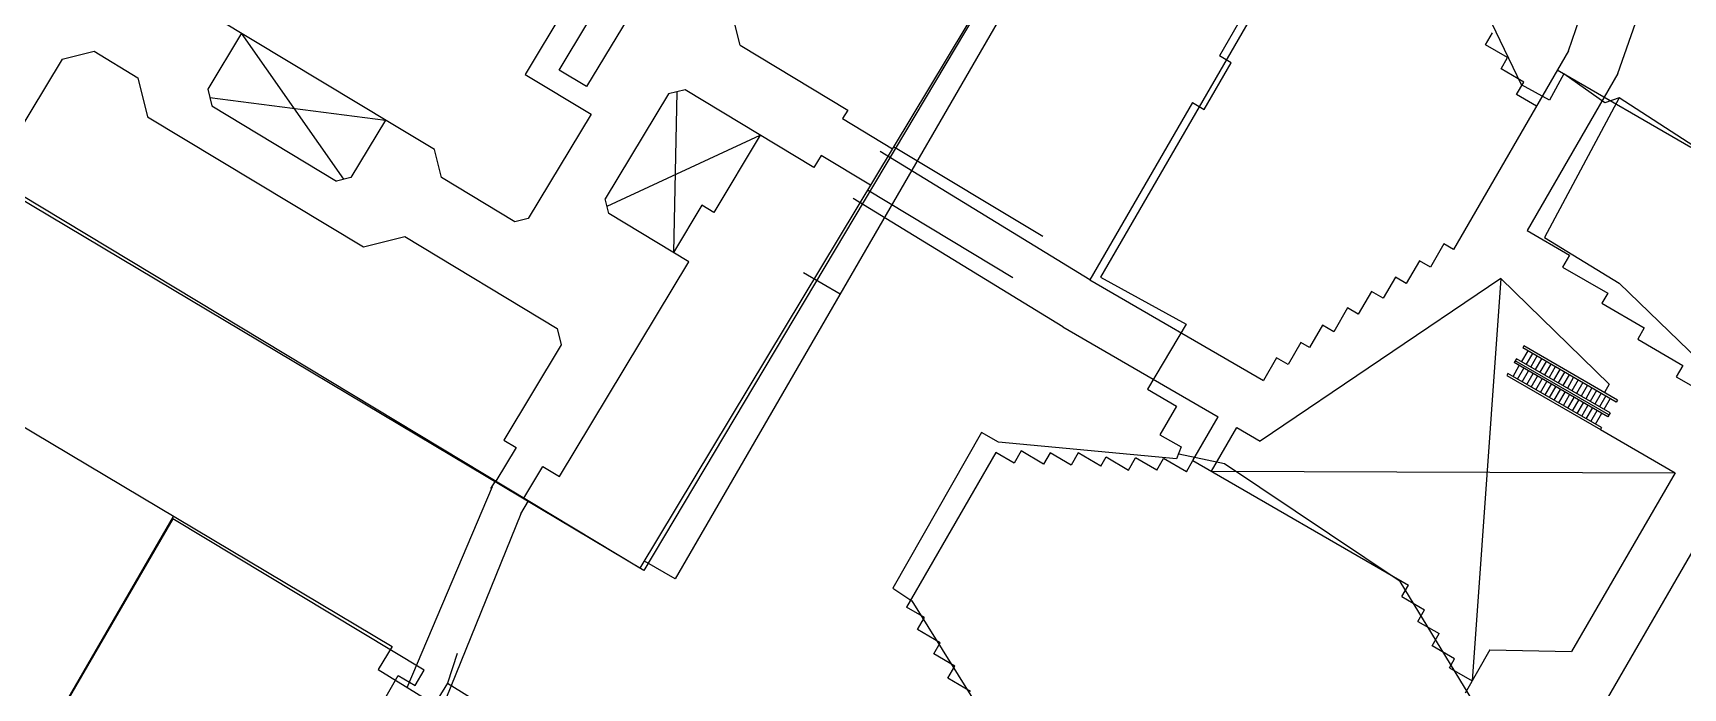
# Model space of a CAD drawing. Header units: inches. Extents: x 2320 to 12644, y -1199 to 8127.
# Drawn here: x 5998 to 6858, y 4186 to 4527 of the extents above; entities that cross this region are included whole.
import ezdxf

# ---------------------------------------------------------------- set-up
doc = ezdxf.new("R2010")
doc.units = ezdxf.units.IN
doc.header["$LTSCALE"] = 32
doc.header["$MEASUREMENT"] = 0
doc.layers.add('Buildings', color=1, linetype='Continuous')
doc.layers.add('Floor Plan', color=4, linetype='Continuous')

msp = doc.modelspace()

# ---------------------------------------------------------------- linework, layer by layer
at = {"layer": 'Buildings'}
for p, q in [((6316.63, 4246.9), (5556.05, 4699.99)), ((6561.19, 4657.45), (6316.63, 4246.9)), ((6663.21, 4587.14), (6554.66, 4399.65)), ((6773.98, 4499.82), (6758.5, 4531.97)), ((6788.59, 4491.85), (6773.98, 4499.82)), ((6796.12, 4505.64), (6788.59, 4491.85)), ((6817.43, 4490.59), (6796.12, 4505.64)), ((6824.95, 4493.1), (6786.08, 4420.38)), ((6824.95, 4493.1), (6817.43, 4490.59)), ((6863.83, 4468.03), (6824.95, 4493.1)), ((6786.08, 4420.38), (6824.95, 4396.55)), ((5838.17, 4414.11), (6185.49, 4207.22)), ((6554.66, 4399.65), (6599.26, 4375.24)), ((6824.95, 4396.55), (6902.7, 4321.32)), ((6599.26, 4375.24), (6579.2, 4341.39)), ((6579.2, 4341.39), (6594.19, 4332.51)), ((6594.19, 4332.51), (6585.47, 4317.56)), ((6492.68, 4318.81), (6446.34, 4237.7)), ((6501.46, 4313.8), (6492.68, 4318.81)), ((6585.47, 4317.56), (6596.75, 4311.29)), ((6594.24, 4305.02), (6501.46, 4313.8)), ((6596.75, 4311.29), (6594.24, 4305.02)), ((6619.32, 4302.52), (6595.5, 4307.53)), ((6710.85, 4241.08), (6619.32, 4302.52)), ((6071.39, 4274.93), (5981.11, 4119.45)), ((6763.52, 4154.56), (6710.85, 4241.08)), ((6446.34, 4237.7), (6456.32, 4231.04)), ((6456.32, 4231.04), (6503.97, 4154.56)), ((6185.49, 4207.22), (6178.27, 4195.26)), ((6178.27, 4195.26), (6245.32, 4153.99))]:
    msp.add_line(p, q, dxfattribs=at)
at = {"layer": 'Floor Plan'}
for p, q in [((6561.19, 4657.45), (6314.55, 4248.15)), ((6562.1, 4638.13), (6333.04, 4242.47)), ((6798.5, 4517.69), (6826.01, 4597.01)), ((6657.56, 4585.73), (6616.58, 4514.94)), ((6824.31, 4505.88), (6851.82, 4585.19)), ((6314.55, 4248.15), (5794.49, 4561.55)), ((6185.88, 4479.24), (6049.38, 4561.49)), ((6316.98, 4549.05), (6286.8, 4498.98)), ((6366.84, 4520.51), (6360.39, 4546.51)), ((6275.46, 4539.69), (6254.78, 4505.37)), ((6272.52, 4507.59), (6287.49, 4532.44)), ((6106.97, 4526.79), (6089.38, 4497.58)), ((6160.21, 4450.73), (6106.97, 4526.79)), ((6755.33, 4520.75), (6758.96, 4527.02)), ((6013.43, 4513.22), (6030.13, 4517.36)), ((6030.13, 4517.36), (6053.01, 4503.57)), ((6366.84, 4520.51), (6422.88, 4486.73)), ((6622.77, 4511.36), (6616.58, 4514.94)), ((6798.5, 4517.69), (6738.57, 4414.18)), ((6766.78, 4514.13), (6755.33, 4520.75)), ((6013.43, 4513.22), (5976.47, 4451.88)), ((6286.8, 4498.98), (6272.52, 4507.59)), ((6608.69, 4487.04), (6622.77, 4511.36)), ((6763.35, 4508.21), (6766.78, 4514.13)), ((6775.19, 4501.36), (6763.35, 4508.21)), ((6824.31, 4505.88), (6776.92, 4424.02)), ((6862.21, 4467.25), (6792.62, 4507.54)), ((6053.01, 4503.57), (6058.03, 4483.29)), ((6089.38, 4497.58), (6091.53, 4488.88)), ((6254.78, 4505.37), (6289.11, 4484.68)), ((6338.14, 4497.29), (6329.43, 4495.14)), ((6405.22, 4456.87), (6338.14, 4497.29)), ((6771.4, 4494.81), (6775.19, 4501.36)), ((6090.46, 4493.23), (6182.03, 4481.56)), ((6091.53, 4488.88), (6156.41, 4449.78)), ((6329.43, 4495.14), (6296.53, 4440.54)), ((6333.78, 4496.21), (6332.13, 4412.61)), ((6602.5, 4490.62), (6549.07, 4398.33)), ((6602.5, 4490.62), (6608.69, 4487.04)), ((6781.77, 4488.8), (6771.4, 4494.81)), ((6058.03, 4483.29), (6170.53, 4415.5)), ((6182.03, 4481.56), (6164.02, 4451.67)), ((6289.11, 4484.68), (6256.29, 4430.21)), ((6422.88, 4486.73), (6420.21, 4482.29)), ((6420.21, 4482.29), (6446.2, 4466.62)), ((6207.55, 4466.18), (6185.88, 4479.24)), ((6297.48, 4436.73), (6377.28, 4473.7)), ((6377.28, 4473.7), (6353.03, 4433.45)), ((6211.17, 4451.56), (6207.55, 4466.18)), ((6409.01, 4463.15), (6405.22, 4456.87)), ((6434.76, 4447.63), (6409.01, 4463.15)), ((6549.07, 4398.33), (6439.85, 4465.14)), ((6524.53, 4420.83), (6446.83, 4467.66)), ((6164.02, 4451.67), (6156.41, 4449.78)), ((6249.42, 4428.51), (6211.17, 4451.56)), ((6298.42, 4432.93), (6296.53, 4440.54)), ((6346.91, 4437.14), (6332.13, 4412.61)), ((6353.03, 4433.45), (6346.91, 4437.14)), ((6534.91, 4373.87), (6425.69, 4440.68)), ((6508.96, 4399.29), (6433.16, 4444.97)), ((6256.29, 4430.21), (6249.42, 4428.51)), ((6340.17, 4407.77), (6298.42, 4432.93)), ((6170.53, 4415.5), (6192.1, 4420.85)), ((6192.1, 4420.85), (6271.49, 4373.01)), ((6776.92, 4424.02), (6799.02, 4411.22)), ((6733.55, 4417.09), (6726.53, 4404.96)), ((6738.57, 4414.18), (6733.55, 4417.09)), ((6799.02, 4411.22), (6795.41, 4404.97)), ((6272.68, 4295.77), (6340.17, 4407.77)), ((6720.85, 4408.25), (6713.98, 4396.39)), ((6726.53, 4404.96), (6720.85, 4408.25)), ((6795.41, 4404.97), (6818.95, 4391.34)), ((6399.82, 4402.08), (6419.01, 4390.97)), ((6549.07, 4398.33), (6639.62, 4345.91)), ((6763.2, 4399.03), (6637.92, 4314.24)), ((6708.31, 4399.67), (6701.96, 4388.71)), ((6713.98, 4396.39), (6708.31, 4399.67)), ((6763.2, 4399.03), (6748.24, 4189.31)), ((6763.2, 4399.03), (6819.73, 4343.95)), ((6695.77, 4392.3), (6688.9, 4380.43)), ((6701.96, 4388.71), (6695.77, 4392.3)), ((6818.95, 4391.34), (6815.91, 4386.08)), ((6815.91, 4386.08), (6837.99, 4373.3)), ((6683.35, 4383.65), (6676.19, 4371.27)), ((6688.9, 4380.43), (6683.35, 4383.65)), ((6271.49, 4373.01), (6273.61, 4364.44)), ((6534.91, 4373.87), (6615.94, 4326.96)), ((6670.25, 4374.7), (6663.5, 4363.04)), ((6676.19, 4371.27), (6670.25, 4374.7)), ((6837.99, 4373.3), (6834.57, 4367.38)), ((6273.61, 4364.44), (6243.7, 4314.81)), ((6658.98, 4365.66), (6652.34, 4354.18)), ((6663.5, 4363.04), (6658.98, 4365.66)), ((6777.32, 4361.33), (6774.05, 4355.68)), ((6775.27, 4363.88), (6774.68, 4362.86)), ((6823.44, 4334.63), (6774.68, 4362.86)), ((6824.03, 4335.65), (6775.27, 4363.88)), ((6779.71, 4359.94), (6776.43, 4354.29)), ((6834.57, 4367.38), (6858.11, 4353.75)), ((6646.4, 4357.62), (6639.62, 4345.91)), ((6652.34, 4354.18), (6646.4, 4357.62)), ((6769.6, 4347.99), (6772.87, 4353.64)), ((6771.41, 4357.21), (6770.22, 4355.17)), ((6818.99, 4326.94), (6770.22, 4355.17)), ((6819.58, 4327.96), (6770.81, 4356.19)), ((6820.17, 4328.98), (6771.41, 4357.21)), ((6771.98, 4346.6), (6775.25, 4352.25)), ((6782.09, 4358.56), (6778.82, 4352.91)), ((6784.48, 4357.18), (6781.21, 4351.53)), ((6786.87, 4355.8), (6783.6, 4350.15)), ((6789.25, 4354.42), (6785.98, 4348.77)), ((6791.64, 4353.03), (6788.37, 4347.38)), ((6794.03, 4351.65), (6790.76, 4346)), ((6858.11, 4353.75), (6854.69, 4347.83)), ((6766.95, 4349.52), (6766.36, 4348.5)), ((6766.36, 4348.5), (6815.12, 4320.27)), ((6815.71, 4321.29), (6766.95, 4349.52)), ((6774.37, 4345.22), (6777.64, 4350.87)), ((6776.76, 4343.84), (6780.03, 4349.49)), ((6779.14, 4342.46), (6782.41, 4348.11)), ((6781.53, 4341.08), (6784.8, 4346.73)), ((6783.92, 4339.69), (6787.19, 4345.34)), ((6786.31, 4338.31), (6789.58, 4343.96)), ((6788.69, 4336.93), (6791.96, 4342.58)), ((6796.41, 4350.27), (6793.14, 4344.62)), ((6798.8, 4348.89), (6795.53, 4343.24)), ((6801.19, 4347.51), (6797.92, 4341.86)), ((6803.58, 4346.12), (6800.31, 4340.47)), ((6805.96, 4344.74), (6802.69, 4339.09)), ((6808.35, 4343.36), (6805.08, 4337.71)), ((6819.73, 4343.95), (6817.21, 4339.59)), ((6854.69, 4347.83), (6877.75, 4334.48)), ((6791.08, 4335.55), (6794.35, 4341.2)), ((6793.47, 4334.17), (6796.74, 4339.82)), ((6795.85, 4332.78), (6799.12, 4338.43)), ((6798.24, 4331.4), (6801.51, 4337.05)), ((6800.63, 4330.02), (6803.9, 4335.67)), ((6803.01, 4328.64), (6806.29, 4334.29)), ((6810.74, 4341.98), (6807.47, 4336.33)), ((6813.12, 4340.6), (6809.85, 4334.95)), ((6815.51, 4339.21), (6812.24, 4333.57)), ((6817.9, 4337.83), (6814.63, 4332.18)), ((6820.29, 4336.45), (6817.01, 4330.8)), ((6824.03, 4335.65), (6823.44, 4334.63)), ((6602.79, 4304.23), (6615.94, 4326.96)), ((6805.4, 4327.26), (6808.67, 4332.91)), ((6807.79, 4325.88), (6811.06, 4331.52)), ((6810.18, 4324.49), (6813.45, 4330.14)), ((6812.56, 4323.11), (6815.83, 4328.76)), ((6820.17, 4328.98), (6818.99, 4326.94)), ((6612.52, 4298.6), (6625.67, 4321.33)), ((6625.67, 4321.33), (6637.92, 4314.24)), ((6815.71, 4321.29), (6815.12, 4320.27)), ((6815.12, 4320.27), (6854.04, 4297.74)), ((6250.17, 4310.91), (6239.58, 4293.33)), ((6243.7, 4314.81), (6250.17, 4310.91)), ((6500.1, 4308.33), (6453.51, 4227.84)), ((6509.58, 4302.84), (6500.1, 4308.33)), ((6513.23, 4309.14), (6509.58, 4302.84)), ((6524.97, 4302.35), (6513.23, 4309.14)), ((6528.36, 4308.19), (6524.97, 4302.35)), ((6539.36, 4301.82), (6528.36, 4308.19)), ((6543.01, 4308.12), (6539.36, 4301.82)), ((6554.82, 4301.29), (6543.01, 4308.12)), ((6254.05, 4284.61), (6263.95, 4301.04)), ((6263.95, 4301.04), (6272.68, 4295.77)), ((6554.82, 4301.29), (6557.55, 4306.01)), ((6557.55, 4306.01), (6569.29, 4299.22)), ((6569.29, 4299.22), (6572.93, 4305.52)), ((6583.99, 4299.12), (6572.93, 4305.52)), ((6583.99, 4299.12), (6587.5, 4305.19)), ((6599.37, 4298.32), (6587.5, 4305.19)), ((6599.37, 4298.32), (6602.79, 4304.23)), ((6602.79, 4304.23), (6715.1, 4239.21)), ((6236.96, 4289.61), (6239.3, 4293.49)), ((6612.52, 4298.6), (6854.04, 4297.74)), ((6854.04, 4297.74), (6800.17, 4204.69)), ((6193.37, 4185.93), (6237.82, 4290.57)), ((6252.57, 4276.47), (6256.56, 4283.09)), ((6071.25, 4273.85), (5874.08, 3934.54)), ((6202.17, 4195.01), (6071.25, 4273.85)), ((6252.57, 4276.47), (6210.88, 4173.57)), ((6865.91, 4261.86), (6728.59, 4024.66)), ((6333.04, 4242.47), (6317.01, 4251.75)), ((6711.68, 4233.31), (6715.1, 4239.21)), ((6711.68, 4233.31), (6723.54, 4226.44)), ((6462.98, 4222.35), (6453.51, 4227.84)), ((6459.34, 4216.05), (6462.98, 4222.35)), ((6720.02, 4220.36), (6723.54, 4226.44)), ((6471.08, 4209.26), (6459.34, 4216.05)), ((6720.02, 4220.36), (6731.08, 4213.96)), ((6727.43, 4207.66), (6731.08, 4213.96)), ((6467.69, 4203.41), (6471.08, 4209.26)), ((6739.17, 4200.87), (6727.43, 4207.66)), ((6757.6, 4205.49), (6744.59, 4183.01)), ((6757.6, 4205.49), (6800.17, 4204.69)), ((6219.3, 4203.6), (6214.38, 4188.25)), ((6478.7, 4197.03), (6467.69, 4203.41)), ((6475.05, 4190.74), (6478.7, 4197.03)), ((6736.43, 4196.15), (6739.17, 4200.87)), ((6161.48, 4144.92), (6188.6, 4192.1)), ((6188.6, 4192.1), (6197.54, 4186.96)), ((6197.54, 4186.96), (6202.17, 4195.01)), ((6214.38, 4188.25), (6209.2, 4179.94)), ((6214.38, 4188.25), (6242.7, 4170.59)), ((6486.86, 4183.9), (6475.05, 4190.74)), ((6736.43, 4196.15), (6748.24, 4189.31))]:
    msp.add_line(p, q, dxfattribs=at)

doc.saveas('drawing.dxf')
